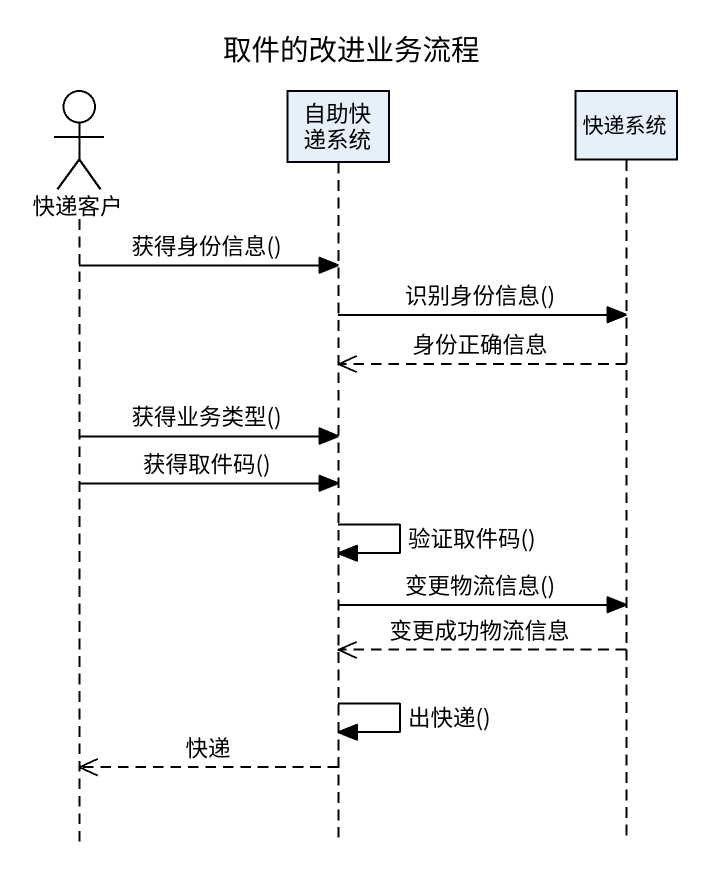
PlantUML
@startuml
title 取件的改进业务流程
hide footbox
actor 快递客户
participant 自助快递系统
participant 快递系统

快递客户 -> 自助快递系统 : 获得身份信息()
自助快递系统 -> 快递系统 : 识别身份信息()
快递系统 -->> 自助快递系统 : 身份正确信息
快递客户 -> 自助快递系统 : 获得业务类型()
快递客户 -> 自助快递系统 : 获得取件码()
自助快递系统 -> 自助快递系统 : 验证取件码()
自助快递系统 -> 快递系统 : 变更物流信息()
快递系统 -->> 自助快递系统 : 变更成功物流信息
自助快递系统 -> 自助快递系统 : 出快递()
自助快递系统 -->> 快递客户 : 快递
@enduml
